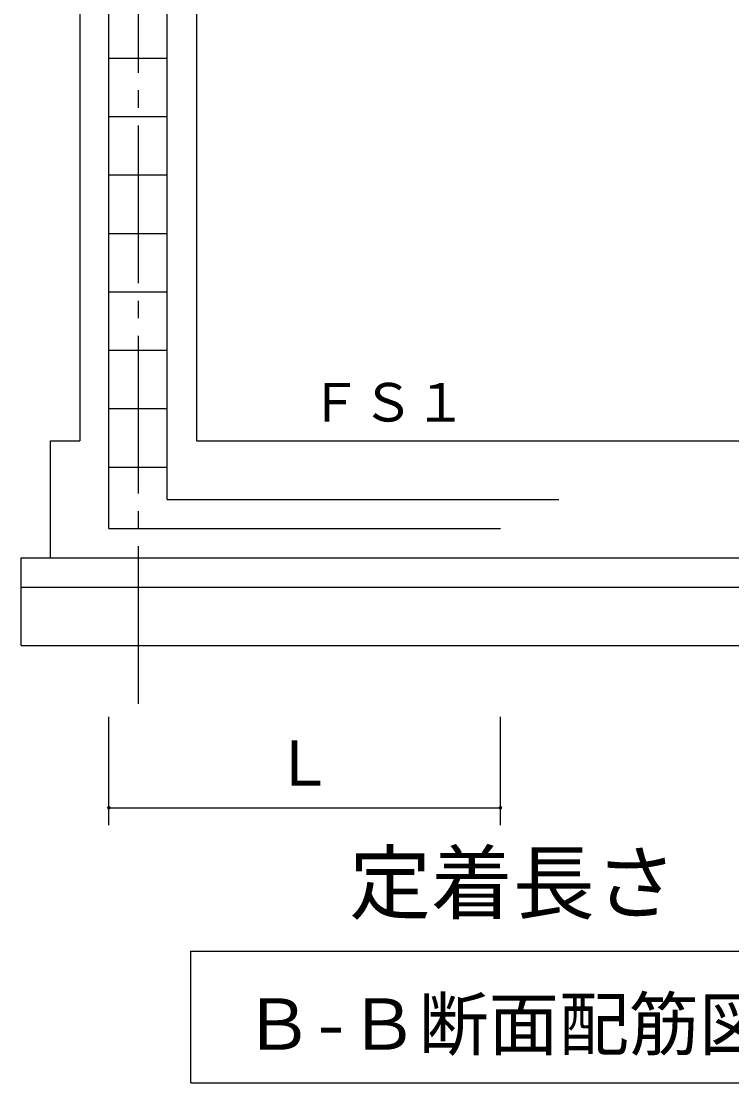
# Model space of a CAD drawing. Units: millimetres, scale not verified. Extents: x -8910 to 8910, y -6308 to 6308.
# Drawn here: x 33 to 1249, y -810 to 1007 of the extents above; entities that cross this region are included whole.
import ezdxf
from ezdxf.enums import TextEntityAlignment as Align

# ---------------------------------------------------------------- set-up
doc = ezdxf.new("R2010")
doc.units = ezdxf.units.MM
doc.header["$LTSCALE"] = 30
doc.linetypes.add('CHAIN2', pattern=[12, 9, -1, 1, -1])
for name, color, linetype, lineweight in [('0-3_製作', 5, 'Continuous', 25), ('0-6_08', 2, 'Continuous', 25), ('1-3_00クル-フ-0躯体', 5, 'Continuous', 25)]:
    doc.layers.add(name, color=color, linetype=linetype, lineweight=lineweight)
doc.styles.add('ＭＳ ゴシック', font='')
doc.styles.get('ＭＳ ゴシック').set_extended_font_data('MS Gothic')

msp = doc.modelspace()

# ---------------------------------------------------------------- linework, layer by layer
at = {"layer": '0-3_製作', "color": 2, "linetype": 'CHAIN2'}
msp.add_line((232.66, 2628.53), (232.66, -177.46), dxfattribs=at)
at = {"layer": '0-3_製作', "color": 3}
for p, q in [((182.66, 138.55), (182.66, 2428.53)), ((182.66, 943.8), (282.66, 943.8)), ((182.66, 843.8), (282.66, 843.8)), ((182.66, 743.8), (282.66, 743.8)), ((182.66, 643.8), (282.66, 643.8)), ((182.66, 543.8), (282.66, 543.8)), ((182.66, 443.8), (282.66, 443.8)), ((182.66, 343.8), (282.66, 343.8)), ((182.66, 243.8), (282.66, 243.8)), ((282.66, 188.56), (952.66, 188.56)), ((182.66, 138.55), (852.66, 138.55)), ((322.66, -584.8), (2242.66, -584.8)), ((322.66, -809.8), (322.66, -584.8)), ((322.66, -809.8), (2242.66, -809.8))]:
    msp.add_line(p, q, dxfattribs=at)
at = {"layer": '0-3_製作', "color": 2}
for p, q in [((132.66, 2328.53), (132.66, 288.56)), ((332.66, 2328.53), (332.66, 288.56)), ((82.66, 88.56), (82.66, 288.56)), ((82.66, 288.56), (132.66, 288.56)), ((332.66, 288.56), (2482.66, 288.56)), ((32.66, -61.45), (32.66, 88.56)), ((32.66, 88.56), (2532.66, 88.56)), ((32.66, -61.45), (2532.66, -61.45))]:
    msp.add_line(p, q, dxfattribs=at)
at = {"layer": '0-3_製作', "color": 3}
msp.add_lwpolyline([(282.66, 188.56), (282.66, 2378.53), (952.66, 2378.53)], dxfattribs=at)
at = {"layer": '0-6_08'}
msp.add_line((32.66, 38.55), (2532.66, 38.55), dxfattribs=at)
at = {"layer": '1-3_00クル-フ-0躯体', "color": 2}
for p, q in [((182.66, -369.23), (182.66, -183.58)), ((852.66, -369.23), (852.66, -183.58)), ((182.66, -339.23), (852.66, -339.23))]:
    msp.add_line(p, q, dxfattribs=at)
at = {"layer": '1-3_00クル-フ-0躯体'}
for points in [[(179.66, -339.23), (182.66, -336.23), (182.66, -339.23)], [(179.67, -339.04), (182.66, -336.23), (179.66, -339.23)], [(179.87, -340.33), (179.66, -339.23), (182.66, -339.23)], [(179.76, -339.98), (179.66, -339.23), (179.87, -340.33)], [(179.69, -339.61), (179.66, -339.23), (179.76, -339.98)], [(179.72, -338.67), (182.66, -336.23), (179.67, -339.04)], [(179.81, -338.3), (182.66, -336.23), (179.72, -338.67)], [(179.95, -337.95), (182.66, -336.23), (179.81, -338.3)], [(179.87, -340.33), (182.66, -339.23), (180.03, -340.68)], [(180.13, -337.62), (182.66, -336.23), (179.95, -337.95)], [(180.03, -340.68), (182.66, -339.23), (180.23, -340.99)], [(180.35, -337.32), (182.66, -336.23), (180.13, -337.62)], [(180.23, -340.99), (182.66, -339.23), (180.48, -341.28)], [(180.35, -337.32), (182.29, -336.25), (182.66, -336.23)], [(180.61, -337.04), (182.29, -336.25), (180.35, -337.32)], [(180.48, -341.28), (182.66, -339.23), (180.75, -341.54)], [(180.61, -337.04), (181.92, -336.32), (182.29, -336.25)], [(180.9, -336.8), (181.92, -336.32), (180.61, -337.04)], [(180.75, -341.54), (182.66, -339.23), (181.05, -341.76)], [(180.9, -336.8), (181.56, -336.44), (181.92, -336.32)], [(181.22, -336.6), (181.56, -336.44), (180.9, -336.8)], [(181.05, -341.76), (182.66, -339.23), (181.38, -341.94)], [(181.38, -341.94), (182.66, -339.23), (181.73, -342.08)], [(181.73, -342.08), (182.66, -339.23), (182.1, -342.18)], [(182.1, -342.18), (182.66, -339.23), (182.47, -342.22)], [(182.47, -342.22), (182.66, -339.23), (182.66, -342.23)], [(182.66, -336.23), (185.29, -337.79), (182.66, -339.23)], [(182.66, -336.23), (185.09, -337.47), (185.29, -337.79)], [(182.66, -336.23), (184.85, -337.18), (185.09, -337.47)], [(182.66, -336.23), (184.57, -336.92), (184.85, -337.18)], [(182.66, -336.23), (184.27, -336.7), (184.57, -336.92)], [(182.66, -336.23), (183.94, -336.52), (184.27, -336.7)], [(182.66, -336.23), (183.59, -336.38), (183.94, -336.52)], [(182.66, -336.23), (183.22, -336.28), (183.59, -336.38)], [(182.66, -336.23), (182.85, -336.24), (183.22, -336.28)], [(182.66, -339.23), (185.29, -337.79), (185.45, -338.13)], [(182.66, -339.23), (185.45, -338.13), (185.57, -338.48)], [(182.66, -339.23), (185.57, -338.48), (185.64, -338.85)], [(182.66, -339.23), (185.64, -338.85), (185.66, -339.23)], [(182.66, -339.23), (185.19, -340.84), (182.66, -342.23)], [(182.66, -339.23), (185.38, -340.51), (185.19, -340.84)], [(182.66, -339.23), (185.52, -340.16), (185.38, -340.51)], [(182.66, -339.23), (185.61, -339.79), (185.52, -340.16)], [(182.66, -339.23), (185.66, -339.42), (185.61, -339.79)], [(182.66, -339.23), (185.66, -339.23), (185.66, -339.42)], [(182.66, -342.23), (185.19, -340.84), (184.97, -341.14)], [(182.66, -342.23), (184.97, -341.14), (183.04, -342.21)], [(183.04, -342.21), (184.97, -341.14), (184.72, -341.42)], [(183.04, -342.21), (184.72, -341.42), (183.41, -342.14)], [(183.41, -342.14), (184.72, -341.42), (184.43, -341.66)], [(183.41, -342.14), (184.43, -341.66), (183.77, -342.02)], [(183.77, -342.02), (184.43, -341.66), (184.11, -341.86)], [(849.66, -339.23), (852.66, -336.23), (852.66, -339.23)], [(849.66, -339.23), (852.29, -336.25), (852.66, -336.23)], [(849.66, -339.23), (851.92, -336.32), (852.29, -336.25)], [(849.66, -339.23), (851.56, -336.44), (851.92, -336.32)], [(849.66, -339.23), (851.22, -336.6), (851.56, -336.44)], [(849.66, -339.23), (850.9, -336.8), (851.22, -336.6)], [(849.66, -339.23), (850.61, -337.04), (850.9, -336.8)], [(849.66, -339.23), (850.35, -337.32), (850.61, -337.04)], [(849.67, -339.04), (850.35, -337.32), (849.66, -339.23)], [(851.39, -341.94), (849.66, -339.23), (852.66, -339.23)], [(851.06, -341.76), (849.66, -339.23), (851.39, -341.94)], [(850.75, -341.54), (849.66, -339.23), (851.06, -341.76)], [(850.48, -341.28), (849.66, -339.23), (850.75, -341.54)], [(850.24, -340.99), (849.66, -339.23), (850.48, -341.28)], [(850.03, -340.68), (849.66, -339.23), (850.24, -340.99)], [(849.87, -340.33), (849.66, -339.23), (850.03, -340.68)], [(849.76, -339.98), (849.66, -339.23), (849.87, -340.33)], [(849.69, -339.61), (849.66, -339.23), (849.76, -339.98)], [(849.72, -338.67), (850.35, -337.32), (849.67, -339.04)], [(849.72, -338.67), (850.13, -337.62), (850.35, -337.32)], [(849.81, -338.3), (850.13, -337.62), (849.72, -338.67)], [(849.81, -338.3), (849.95, -337.95), (850.13, -337.62)], [(851.39, -341.94), (852.66, -339.23), (851.74, -342.08)], [(851.74, -342.08), (852.66, -339.23), (852.1, -342.18)], [(852.1, -342.18), (852.66, -339.23), (852.47, -342.22)], [(852.47, -342.22), (852.66, -339.23), (852.66, -342.23)], [(852.66, -336.23), (853.59, -336.38), (852.66, -339.23)], [(852.66, -336.23), (853.22, -336.28), (853.59, -336.38)], [(852.66, -336.23), (852.85, -336.24), (853.22, -336.28)], [(852.66, -339.23), (853.59, -336.38), (853.94, -336.52)], [(852.66, -339.23), (853.94, -336.52), (854.27, -336.7)], [(852.66, -339.23), (854.27, -336.7), (854.58, -336.92)], [(852.66, -339.23), (854.58, -336.92), (854.85, -337.18)], [(852.66, -339.23), (854.85, -337.18), (855.09, -337.47)], [(852.66, -339.23), (855.09, -337.47), (855.29, -337.79)], [(852.66, -339.23), (855.29, -337.79), (855.45, -338.13)], [(852.66, -339.23), (855.45, -338.13), (855.57, -338.48)], [(852.66, -339.23), (855.57, -338.48), (855.64, -338.85)], [(852.66, -339.23), (855.64, -338.85), (855.66, -339.23)], [(854.72, -341.42), (852.66, -339.23), (855.66, -339.23)], [(854.43, -341.66), (852.66, -339.23), (854.72, -341.42)], [(854.11, -341.86), (852.66, -339.23), (854.43, -341.66)], [(853.77, -342.02), (852.66, -339.23), (854.11, -341.86)], [(853.41, -342.14), (852.66, -339.23), (853.77, -342.02)], [(853.04, -342.21), (852.66, -339.23), (853.41, -342.14)], [(852.66, -342.23), (852.66, -339.23), (853.04, -342.21)], [(854.72, -341.42), (855.66, -339.23), (855.66, -339.42)], [(854.72, -341.42), (855.66, -339.42), (854.97, -341.14)], [(854.97, -341.14), (855.66, -339.42), (855.61, -339.79)], [(854.97, -341.14), (855.61, -339.79), (855.2, -340.84)], [(855.2, -340.84), (855.61, -339.79), (855.52, -340.16)], [(855.2, -340.84), (855.52, -340.16), (855.38, -340.51)]]:
    msp.add_solid(points, dxfattribs=at)

# ---------------------------------------------------------------- texts
at = {"layer": '0-3_製作', "color": 4, "style": 'ＭＳ ゴシック'}
for s, height, p in [('ＦＳ１', 65.98, (525.02, 302)), ('Ｂ-Ｂ断面配筋図', 87.98, (412.66, -779.8))]:
    msp.add_text(s, height=height, dxfattribs=at).set_placement(p, align=Align.BOTTOM_LEFT)
at = {"layer": '1-3_00クル-フ-0躯体', "color": 4, "style": 'ＭＳ ゴシック'}
for s, height, p in [('Ｌ', 76.98, (463.48, -324.23)), ('定着長さ', 102.7, (593.8, -549.73))]:
    msp.add_text(s, height=height, dxfattribs=at).set_placement(p, align=Align.BOTTOM_LEFT)

doc.saveas('drawing.dxf')
